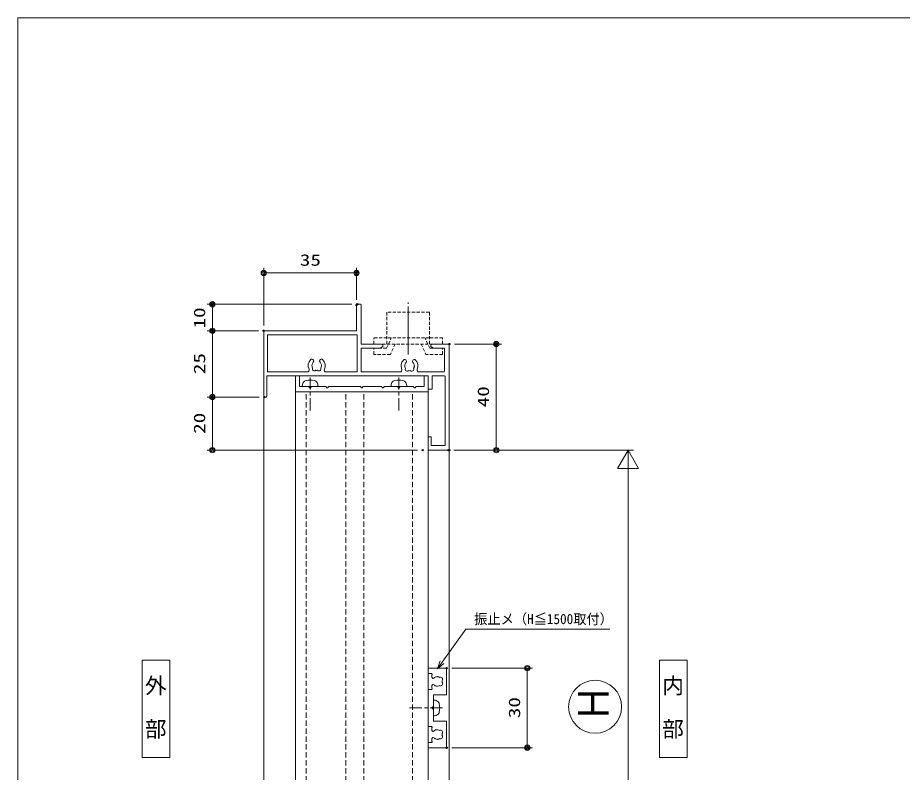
# Model space of a CAD drawing. Units: millimetres on the paper. Extents: x -395 to 395, y -281 to 281.
# Drawn here: x -395.3 to -61.6, y -3.5 to 281 of the extents above; entities that cross this region are included whole.
import ezdxf
from ezdxf.enums import TextEntityAlignment as Align

# ---------------------------------------------------------------- set-up
doc = ezdxf.new("R2010")
doc.units = ezdxf.units.MM
doc.header["$PDMODE"] = 32
doc.header["$PDSIZE"] = 0.5
for name, pattern in [('DASHED1', [1.8, 1.2, -0.6]), ('DASHED2', [3, 2, -1]), ('LONG_DOUBLE_CHAIN', [21.8, 18, -1, 0.6, -0.6, 0.6, -1])]:
    doc.linetypes.add(name, pattern=pattern)
for name, color, linetype, lineweight in [('0-2_USERZ', 3, 'Continuous', 9), ('0-3_F-1', 7, 'Continuous', 9), ('0-5_USER1', 4, 'Continuous', 9), ('0-7_0', 7, 'Continuous', 9), ('0-9__0-7_', 7, 'Continuous', 9), ('0-A_SHAPE', 7, 'Continuous', 9), ('0-B_SUNPOU', 3, 'Continuous', 9), ('0-D__0-A_1-2', 3, 'Continuous', 9), ('1-0_YSS_ZEN', 6, 'Continuous', 9)]:
    doc.layers.add(name, color=color, linetype=linetype, lineweight=lineweight)
doc.layers.add('0-8_DEFPOINTS', color=1, linetype='Continuous')
doc.layers.add('0-C_YKK_H1901', color=7, linetype='Continuous')
doc.styles.add('@ＭＳ ゴシック', font='')
doc.styles.add('ＭＳ ゴシック', font='')
doc.styles.get('@ＭＳ ゴシック').set_extended_font_data('@MS Gothic')
doc.styles.get('ＭＳ ゴシック').set_extended_font_data('MS Gothic')

# ---------------------------------------------------------------- blocks, each defined once
blk = doc.blocks.new('図枠')
at = {"layer": '0-3_F-1'}
blk.add_lwpolyline([(790.6, 0), (0, 0), (0, 562), (790.6, 562)], close=True, dxfattribs=at)
blk = doc.blocks.new('丸ビス簡略')
at = {"layer": '0-7_0', "color": 1}
for p, q in [((0, -1.163), (0, 3.4)), ((0, -3.363), (0, -2.163)), ((0, -9), (0, -4.363))]:
    blk.add_line(p, q, dxfattribs=at)
at = {"layer": '0-7_0', "color": 4}
blk.add_line((-3, 0), (3, 0), dxfattribs=at)
for centre, radius, start, end in [((0, 0), 3, 150.84034, 180), ((-1.223, 0.682), 1.6, 101.01271, 150.84034), ((0, -5.6), 8, 78.98729, 101.01271), ((1.223, 0.682), 1.6, 29.15966, 78.98729), ((0, 0), 3, 0, 29.15966)]:
    blk.add_arc(centre, radius, start, end, dxfattribs=at)
blk = doc.blocks.new('FRT')
at = {"layer": '0-A_SHAPE'}
for p, q in [((1.869, 0.411), (1.631, 0.248)), ((1.631, -0.248), (1.869, -0.41))]:
    blk.add_line(p, q, dxfattribs=at)
for points in [[(1.273, 13), (0, 13), (0, 15), (7, 15), (7, 5), (2, 5), (2, 0.659)], [(2.223, 11.268), (1.939, 11.15), (1.8, 11.15), (1.4, 11.55), (1.4, 12.415)], [(3.696, 11.789), (3.581, 11.842), (3.187, 11.773)], [(1.273, -7), (0, -7), (0, 7), (1.273, 7)], [(1.4, 7.585), (1.4, 8.45), (1.8, 8.85), (1.939, 8.85), (2.223, 8.732)], [(2.704, 8.386), (2.794, 8.297), (3.187, 8.227)], [(2, -0.658), (2, -5), (7, -5), (7, -15), (0, -15), (0, -13), (1.273, -13)], [(2.223, -8.732), (1.939, -8.85), (1.8, -8.85), (1.4, -8.45), (1.4, -7.585)], [(3.187, -8.227), (2.794, -8.297), (2.704, -8.386)], [(1.4, -12.415), (1.4, -11.55), (1.8, -11.15), (1.939, -11.15), (2.223, -11.268)], [(3.187, -11.773), (3.581, -11.842), (3.696, -11.789)]]:
    blk.add_lwpolyline(points, dxfattribs=at)
for centre, radius, start, end in [((1.273, 12.7), 0.3, 309.51765, 90), ((3.5, 10), 3.2, 129.51765, 131.0145), ((3.5, 10), 1.8, 100, 135.20717), ((3.5, 10), 1.8, 59.14685, 83.7398), ((4.729, 10.86), 0.75, 315.95278, 114.04722), ((3.5, 10), 1.8, 349.14685, 10.85315), ((1.273, 7.3), 0.3, 270, 50.48235), ((3.5, 10), 3.2, 228.9855, 230.48235), ((3.5, 10), 1.8, 224.79283, 243.7398), ((3.5, 10), 1.8, 260, 300.85315), ((4.729, 9.14), 0.75, 245.95278, 44.04722), ((1.8, 0), 0.3, 124.34408, 235.65592), ((1.7, 0.659), 0.3, 304.34408, 0), ((1.7, -0.658), 0.3, 0, 55.65592), ((1.273, -7.3), 0.3, 309.51765, 90), ((3.5, -10), 3.2, 129.51765, 131.0145), ((3.5, -10), 1.8, 116.2602, 135.20717), ((3.5, -10), 1.8, 59.14685, 100), ((4.729, -9.14), 0.75, 315.95278, 114.04722), ((3.5, -10), 1.8, 349.14685, 10.85315), ((1.273, -12.7), 0.3, 270, 50.48235), ((3.5, -10), 3.2, 228.9855, 230.48235), ((3.5, -10), 1.8, 224.79283, 260), ((3.5, -10), 1.8, 276.2602, 300.85315), ((4.729, -10.86), 0.75, 245.95278, 44.04722)]:
    blk.add_arc(centre, radius, start, end, dxfattribs=at)
blk = doc.blocks.new('DOT1')
at = {"layer": '0-7_0'}
blk.add_line((0, 0), (-1, 0), dxfattribs=at)
for radius in [0.5, 0.325]:
    blk.add_circle((0, 0), radius, dxfattribs=at)
blk = doc.blocks.new('A$C4AF12DDD')
at = {"layer": '0-2_USERZ', "color": 7}
blk.add_line((10, 36.8), (10, 43.8), dxfattribs=at)
at = {"layer": '0-7_0'}
for p, q in [((10, 63.5), (10, 70)), ((20.204, 68.2), (11.6, 68.2)), ((20.504, 58.583), (20.504, 67.9)), ((22.004, 68.2), (22.004, 63.5)), ((22.004, 63.5), (27.004, 63.5)), ((27.004, 62), (27.004, 63.5)), ((27.004, 62), (22.004, 62)), ((22.004, 62), (22.004, 1.2)), ((48.204, 63.2), (45.004, 63.2)), ((45.004, 62), (45.004, 63.2)), ((45.004, 62), (50.004, 62)), ((16.186, 56.2), (16.196, 56.2)), ((16.186, 53.8), (16.196, 53.8)), ((20.504, 36.8), (20.504, 51.417)), ((10, 36.8), (10, 44.5)), ((-4.7, 36.8), (10, 36.8)), ((11.6, 36.8), (20.504, 36.8)), ((-5, 35.3), (-5, 36.5)), ((5, 35), (-4.7, 35)), ((5, 0), (5, 35)), ((6.5, 1.5), (6.5, 35.3)), ((6.5, 35.3), (20.504, 35.3)), ((20.504, 35.3), (20.504, 23.524)), ((16.056, 21.2), (16.066, 21.2)), ((18.33, 21.789), (18.215, 21.842)), ((16.056, 18.8), (16.066, 18.8)), ((20.504, 16.476), (20.504, 1.5)), ((29.704, 0), (5, 0)), ((20.504, 1.5), (6.5, 1.5)), ((22.004, 1.2), (29.704, 1.2)), ((30.004, 0.9), (30.004, 0.3))]:
    blk.add_line(p, q, dxfattribs=at)
for points in [[(10, 70), (50.004, 70), (50.004, 62)], [(11.6, 68.2), (11.6, 64.091), (10.97, 63), (10.5, 63)], [(48.204, 63.2), (48.204, 68.5), (22.304, 68.5)], [(18.46, 56.789), (18.345, 56.842), (17.951, 56.773)], [(10.5, 45), (10.97, 45), (11.6, 43.909), (11.6, 36.8)], [(18.33, 21.789), (18.215, 21.842), (17.821, 21.773)]]:
    blk.add_lwpolyline(points, dxfattribs=at)
for centre, radius, start, end in [((20.204, 67.9), 0.3, 0, 90), ((22.304, 68.2), 0.3, 90, 180), ((10.5, 63.5), 0.5, 180, 270), ((16.536, 56.806), 0.7, 133.7398, 240), ((18.264, 55), 3.2, 66.74202, 133.7398), ((18.264, 55), 1.8, 100, 133.7398), ((18.264, 55), 1.8, 59.14685, 83.7398), ((19.804, 58.583), 0.7, 246.74202, 0), ((16.536, 53.194), 0.7, 120, 226.2602), ((16.536, 56.806), 0.7, 240, 313.7398), ((16.536, 53.194), 0.7, 46.2602, 120), ((18.264, 55), 1.8, 226.2602, 260), ((18.264, 55), 1.8, 260, 300.85315), ((19.493, 55.86), 0.75, 315.95278, 114.04722), ((19.493, 54.14), 0.75, 245.95278, 44.04722), ((18.264, 55), 1.8, 349.14685, 10.85315), ((18.264, 55), 3.2, 226.2602, 293.25798), ((19.804, 51.417), 0.7, 0, 113.25798), ((10.5, 44.5), 0.5, 90, 180), ((-4.7, 36.5), 0.3, 90, 180), ((-4.7, 35.3), 0.3, 180, 270), ((19.804, 23.524), 0.7, 244.64629, 0), ((16.406, 21.806), 0.7, 133.7398, 240), ((18.134, 20), 3.2, 64.64629, 133.7398), ((16.406, 21.806), 0.7, 240, 313.7398), ((18.134, 20), 1.8, 100, 133.7398), ((18.134, 20), 1.8, 59.14685, 83.7398), ((19.363, 20.86), 0.75, 315.95278, 114.04722), ((18.134, 20), 1.8, 349.14685, 10.85315), ((16.406, 18.194), 0.7, 120, 226.2602), ((18.134, 20), 3.2, 226.2602, 295.35371), ((16.406, 18.194), 0.7, 46.2602, 120), ((18.134, 20), 1.8, 226.2602, 260), ((18.134, 20), 1.8, 260, 300.85315), ((19.363, 19.14), 0.75, 245.95278, 44.04722), ((19.804, 16.476), 0.7, 0, 115.35371), ((29.704, 0.9), 0.3, 0, 90), ((29.704, 0.3), 0.3, 270, 0)]:
    blk.add_arc(centre, radius, start, end, dxfattribs=at)
blk = doc.blocks.new('K-12688')
at = {"layer": '0-7_0', "color": 4, "linetype": 'DASHED1'}
for p, q in [((-6.721, 3.9), (-13, 3.9)), ((-13, 3.9), (-13, 1.6)), ((-4.903, 0), (-6.721, 3.9)), ((4.903, 0), (6.721, 3.9)), ((13.003, 3.9), (6.721, 3.9)), ((13.003, 3.9), (13.003, 1.6)), ((-8.187, 1.6), (-13, 1.6)), ((13, 0), (-13, 0)), ((-13, 0), (-13, -2.3)), ((-8.187, 1.6), (-7.44, 0)), ((-8, 0), (-8, -12)), ((-7.44, 0), (-6.368, -2.3)), ((7.44, 0), (6.368, -2.3)), ((8.186, 1.6), (7.44, 0)), ((8, 0), (8, -12)), ((13.003, 1.6), (8.186, 1.6)), ((13, 0), (13, -2.3)), ((-8, -2.3), (-13, -2.3)), ((8, -2.3), (-8, -2.3)), ((13, -2.3), (8, -2.3)), ((8, -12), (-8, -12))]:
    blk.add_line(p, q, dxfattribs=at)
at = {"layer": '0-7_0', "color": 4, "linetype": 'LONG_DOUBLE_CHAIN'}
blk.add_line((0, 3.9), (0, -15.96), dxfattribs=at)
blk = doc.blocks.new('ALW1')
at = {"layer": '0-7_0'}
blk.add_line((0, 0), (-1, 0), dxfattribs=at)
blk.add_lwpolyline([(-0.34641, -0.2), (0, 0), (-0.34641, 0.2)], close=True, dxfattribs=at)
blk = doc.blocks.new('GAIBU_H')
at = {"layer": '0-5_USER1'}
blk.add_lwpolyline([(-5.22, -18.32), (5.22, -18.32), (5.22, 18.32), (-5.22, 18.32)], close=True, dxfattribs=at)
at = {"layer": '0-5_USER1', "style": '@ＭＳ ゴシック'}
blk.add_text('外\u3000部', height=5.99, rotation=270, dxfattribs=at).set_placement((-4.987, 12.92), align=Align.BOTTOM_LEFT)
blk = doc.blocks.new('NAIBU_H')
at = {"layer": '0-5_USER1'}
blk.add_lwpolyline([(-5.22, -18.32), (5.22, -18.32), (5.22, 18.32), (-5.22, 18.32)], close=True, dxfattribs=at)
at = {"layer": '0-5_USER1', "style": '@ＭＳ ゴシック'}
blk.add_text('内\u3000部', height=5.99, rotation=270, dxfattribs=at).set_placement((-4.987, 12.92), align=Align.BOTTOM_LEFT)
blk = doc.blocks.new('_Open30')
at = {"layer": '0-7_0'}
blk.add_line((0, 0), (-1, 0), dxfattribs=at)
blk.add_lwpolyline([(-1, 0.2679), (0, 0), (-1, -0.2679)], dxfattribs=at)

msp = doc.modelspace()

# ---------------------------------------------------------------- linework, layer by layer
at = {"layer": '0-2_USERZ'}
for p, q in [((-302.512, 164.95), (-302.512, 186.747)), ((-300.512, 184.747), (-269.512, 184.747)), ((-267.512, 174.65), (-267.512, 186.747)), ((-269.212, 172.95), (-323.857, 172.95)), ((-321.857, 164.95), (-321.857, 170.95)), ((-304.512, 162.95), (-323.857, 162.95)), ((-304.512, 162.95), (-323.857, 162.95)), ((-321.857, 139.946), (-321.857, 160.95)), ((-230.512, 157.95), (-212.793, 157.95)), ((-214.793, 119.946), (-214.793, 155.95)), ((-304.212, 137.946), (-323.857, 137.946)), ((-304.212, 137.946), (-323.857, 137.946)), ((-302.512, 138.653), (-302.512, -161.251)), ((-321.857, 119.946), (-321.857, 135.946)), ((-244.512, 117.946), (-323.857, 117.946)), ((-232.512, 117.946), (-232.512, -76.478)), ((-230.812, 117.946), (-212.793, 117.946))]:
    msp.add_line(p, q, dxfattribs=at)
at = {"layer": '0-2_USERZ', "linetype": 'DASHED2'}
for p, q in [((-286.512, -132.978), (-286.512, 139.946)), ((-271.512, -132.978), (-271.512, 139.946)), ((-264.762, -132.978), (-264.762, 139.946)), ((-246.383, -132.978), (-246.383, 139.946))]:
    msp.add_line(p, q, dxfattribs=at)
at = {"layer": '0-2_USERZ'}
msp.add_lwpolyline([(-171.973, 50.484), (-226.272, 50.484), (-235.247, 37.976)], dxfattribs=at)
at = {"layer": '0-8_DEFPOINTS'}
for p in [(-267.512, 184.747), (-321.857, 172.95), (-267.512, 172.65), (-267.212, 172.95), (-321.857, 162.95), (-302.512, 162.95), (-232.512, 157.95), (-214.793, 157.95), (-321.857, 137.946), (-302.212, 137.946), (-242.512, 117.946), (-232.812, 117.946), (-232.512, 117.946), (-233.512, 35.734), (-233.512, 5.734), (-203.067, 5.734)]:
    msp.add_point(p, dxfattribs=at)
at = {"layer": '0-9__0-7_'}
msp.add_circle((-177.489, 21.173), 10, dxfattribs=at)
at = {"layer": '0-A_SHAPE'}
for p, q in [((-285.26, 141.577), (-285.423, 141.815)), ((-284.601, 141.815), (-284.764, 141.577)), ((-279.171, 141.946), (-284.354, 141.946)), ((-278.761, 141.577), (-278.924, 141.815)), ((-278.102, 141.815), (-278.265, 141.577)), ((-266.17, 141.946), (-277.855, 141.946)), ((-265.76, 141.577), (-265.923, 141.815)), ((-265.101, 141.815), (-265.264, 141.577)), ((-258.17, 141.946), (-264.854, 141.946)), ((-257.76, 141.577), (-257.923, 141.815)), ((-257.101, 141.815), (-257.264, 141.577)), ((-252.17, 141.946), (-256.854, 141.946)), ((-251.76, 141.577), (-251.923, 141.815)), ((-251.101, 141.815), (-251.264, 141.577)), ((-246.2, 141.946), (-250.854, 141.946)), ((-245.79, 141.577), (-245.953, 141.815)), ((-245.131, 141.815), (-245.294, 141.577))]:
    msp.add_line(p, q, dxfattribs=at)
msp.add_lwpolyline([(-285.67, 141.946), (-289.012, 141.946), (-289.012, 145.946), (-290.512, 145.946), (-290.512, 139.946), (-240.512, 139.946), (-240.512, 145.946), (-242.012, 145.946), (-242.012, 141.946), (-244.884, 141.946)], dxfattribs=at)
for centre, start, end in [((-285.67, 141.646), 34.34408, 90), ((-285.012, 141.746), 214.34408, 325.65592), ((-284.354, 141.646), 90, 145.65592), ((-279.171, 141.646), 34.34408, 90), ((-278.513, 141.746), 214.34408, 325.65592), ((-277.855, 141.646), 90, 145.65592), ((-266.17, 141.646), 34.34408, 90), ((-265.512, 141.746), 214.34408, 325.65592), ((-264.854, 141.646), 90, 145.65592), ((-258.17, 141.646), 34.34408, 90), ((-257.512, 141.746), 214.34408, 325.65592), ((-256.854, 141.646), 90, 145.65592), ((-252.17, 141.646), 34.34408, 90), ((-251.512, 141.746), 214.34408, 325.65592), ((-250.854, 141.646), 90, 145.65592), ((-246.2, 141.646), 34.34408, 90), ((-245.542, 141.746), 214.34408, 325.65592), ((-244.884, 141.646), 90, 145.65592)]:
    msp.add_arc(centre, 0.3, start, end, dxfattribs=at)
at = {"layer": '0-B_SUNPOU'}
for p, q in [((-231.512, 35.734), (-201.067, 35.734)), ((-203.067, 33.734), (-203.067, 7.734)), ((-231.512, 5.734), (-201.067, 5.734))]:
    msp.add_line(p, q, dxfattribs=at)
at = {"layer": '0-D__0-A_1-2'}
msp.add_lwpolyline([(-240.512, 139.946), (-240.512, -132.978), (-290.512, -132.978), (-290.512, 139.946)], close=True, dxfattribs=at)
at = {"layer": '1-0_YSS_ZEN'}
for p, q in [((-230.512, 117.946), (-163.072, 117.946)), ((-165.072, 97.946), (-165.072, -55.978))]:
    msp.add_line(p, q, dxfattribs=at)

# ---------------------------------------------------------------- block references
at = {"layer": '0-2_USERZ'}
msp.add_blockref('図枠', (-395.3, -281), dxfattribs=at)
for name, p, xscale, yscale, rotation in [('DOT1', (-302.512, 184.747), 2, 2, 180), ('DOT1', (-321.857, 172.95), 2, 2, 90), ('DOT1', (-321.857, 162.95), 2, 2, 270), ('DOT1', (-321.857, 162.95), 2, 2, 90), ('DOT1', (-214.793, 157.95), 2, 2, 90), ('DOT1', (-321.857, 137.946), 2, 2, 270), ('DOT1', (-321.857, 137.946), 2, 2, 90), ('DOT1', (-321.857, 117.946), 2, 2, 270), ('DOT1', (-214.793, 117.946), 2, 2, 270), ('_Open30', (-236.996, 35.539), 3, 3, 234.33717)]:
    msp.add_blockref(name, p, dxfattribs=dict(at, xscale=xscale, yscale=yscale, rotation=rotation))
at = {"layer": '0-2_USERZ', "xscale": 2, "yscale": 2}
msp.add_blockref('DOT1', (-267.512, 184.747), dxfattribs=at)
at = {"layer": '0-2_USERZ', "rotation": 270}
for name, p in [('A$C4AF12DDD', (-302.512, 167.95)), ('丸ビス簡略', (-238.512, 20.734))]:
    msp.add_blockref(name, p, dxfattribs=at)
at = {"layer": '0-2_USERZ', "xscale": -1}
for p in [(-285.012, 141.946), (-251.512, 141.946)]:
    msp.add_blockref('丸ビス簡略', p, dxfattribs=at)
at = {"layer": '0-5_USER1'}
for name, p in [('GAIBU_H', (-343.132, 20.413)), ('NAIBU_H', (-148.018, 20.413))]:
    msp.add_blockref(name, p, dxfattribs=at)
at = {"layer": '0-A_SHAPE'}
msp.add_blockref('FRT', (-240.512, 20.734), dxfattribs=at)
at = {"layer": '0-B_SUNPOU', "xscale": 2, "yscale": 2}
for p, rotation in [((-203.067, 35.734), 90), ((-203.067, 5.734), 270)]:
    msp.add_blockref('DOT1', p, dxfattribs=dict(at, rotation=rotation))
at = {"layer": '0-C_YKK_H1901', "xscale": -1, "rotation": 180}
msp.add_blockref('K-12688', (-248.012, 157.95), dxfattribs=at)
at = {"layer": '1-0_YSS_ZEN', "xscale": 20, "yscale": 20, "rotation": 90}
msp.add_blockref('ALW1', (-165.072, 117.946), dxfattribs=at)

# ---------------------------------------------------------------- texts
at = {"layer": '0-2_USERZ', "style": 'ＭＳ ゴシック', "width": 1.35}
msp.add_text('35', height=4.333, dxfattribs=at).set_placement((-288.869, 186.165), align=Align.BOTTOM_LEFT)
for s, p in [('10', (-323.274, 163.804)), ('25', (-323.274, 146.591)), ('40', (-216.21, 134.091)), ('20', (-323.274, 124.089))]:
    msp.add_text(s, height=4.333, rotation=90, dxfattribs=at).set_placement(p, align=Align.BOTTOM_LEFT)
at = {"layer": '0-5_USER1', "color": 3, "style": 'ＭＳ ゴシック', "width": 0.95}
msp.add_text('振止メ（H≦1500取付）', height=3.848, dxfattribs=at).set_placement((-223.102, 51.201), align=Align.BOTTOM_LEFT)
at = {"layer": '0-9__0-7_', "style": 'ＭＳ ゴシック', "width": 0.9}
msp.add_text('Ｈ', height=11.55, rotation=90, dxfattribs=at).set_placement((-168.88, 15.327), align=Align.BOTTOM_LEFT)
at = {"layer": '0-B_SUNPOU', "style": 'ＭＳ ゴシック', "width": 1.35}
msp.add_text('30', height=4.333, rotation=90, dxfattribs=at).set_placement((-204.484, 16.877), align=Align.BOTTOM_LEFT)

doc.saveas('drawing.dxf')
